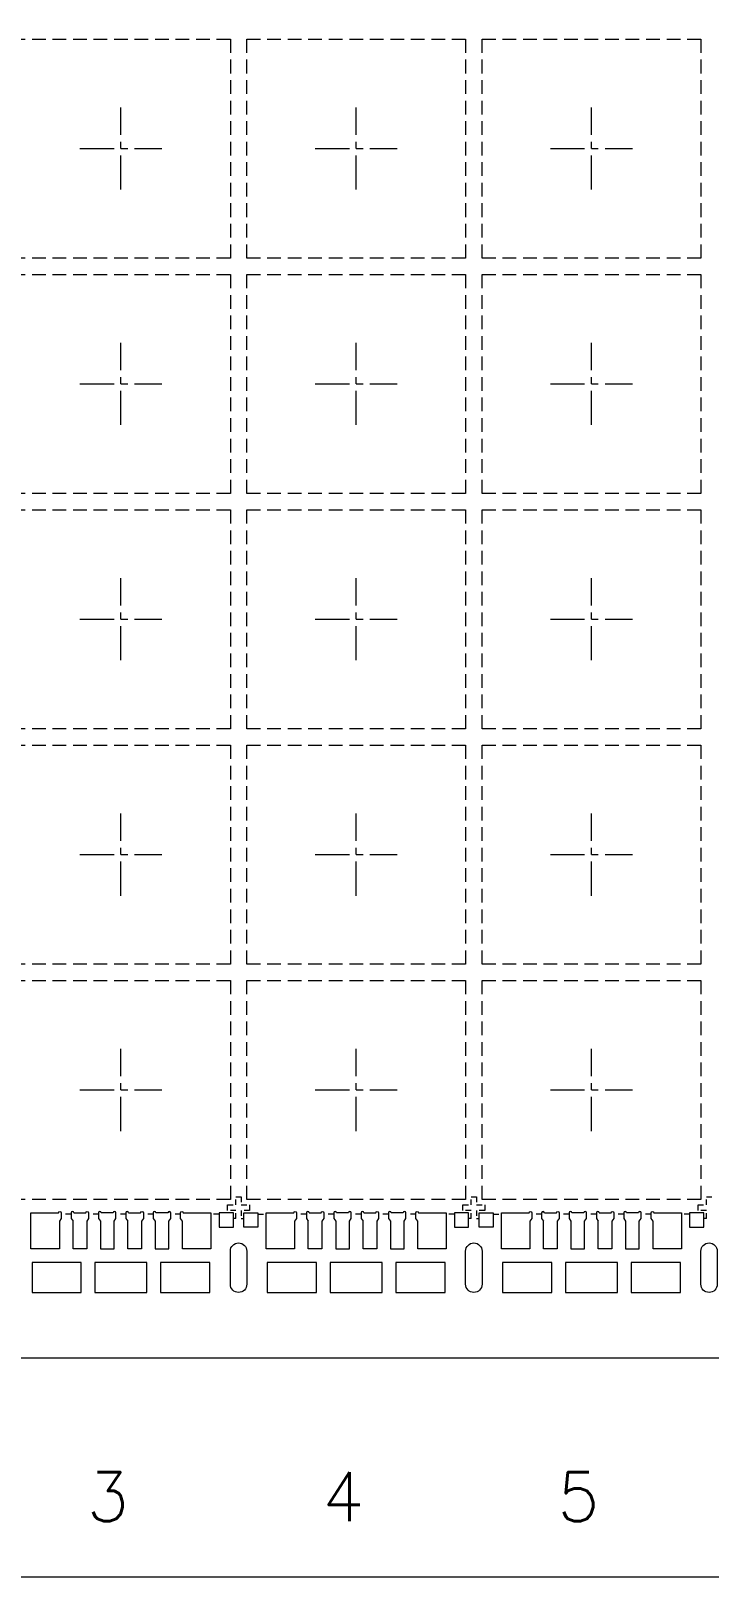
# Model space of a CAD drawing. Header units: millimetres. Extents: x 2103 to 2391, y 501 to 745.
# Drawn here: x 2180.52 to 2192.91, y 635.96 to 664.21 of the extents above; entities that cross this region are included whole.
import ezdxf

# ---------------------------------------------------------------- set-up
doc = ezdxf.new("R2010")
doc.units = ezdxf.units.MM
for name, pattern in [('CENTER', [2, 1.25, -0.25, 0.25, -0.25]), ('DASHED', [0.75, 0.5, -0.25]), ('HIDDEN', [0.375, 0.25, -0.125])]:
    doc.linetypes.add(name, pattern=pattern)
doc.layers.get('Defpoints').update_dxf_attribs({"lineweight": 18})
for name, color, linetype, lineweight in [('1', 7, 'Continuous', 18), ('1D', 4, 'Continuous', 18), ('2D', 4, 'Continuous', 18), ('PKG', 6, 'HIDDEN', 9)]:
    doc.layers.add(name, color=color, linetype=linetype, lineweight=lineweight)
doc.layers.add('中心线', color=1, linetype='CENTER')
doc.layers.add('标注', color=4, linetype='Continuous')
doc.styles.add('宋体', font='')
doc.styles.get('宋体').set_extended_font_data('宋体')
doc.dimstyles.new('St. ZB', dxfattribs={"dimtxt": 1.25, "dimasz": 0.8, "dimexe": 0.3, "dimexo": 0.2, "dimgap": 0.3, "dimtad": 0, "dimdec": 3, "dimzin": 0, "dimdsep": 46, "dimtxsty": '宋体', "dimcen": 0.09, "dimdle": 1.6, "dimclrd": 7, "dimclre": 1, "dimclrt": 256, "dimadec": 0, "dimazin": 0, "dimtfac": 1, "dimtdec": 3, "dimtmove": 0, "dimatfit": 3, "dimfxl": 1, "dimtolj": 1, "dimtzin": 0, "dimarcsym": 0})

# ---------------------------------------------------------------- blocks, each defined once
blk = doc.blocks.new('*D38')
at = {"layer": 'Defpoints', "color": 0, "transparency": 16777216}
for p in [(2203.711, 712.452), (2158.499, 638.978), (2164.966, 638.964)]:
    blk.add_point(p, dxfattribs=at)
at = {"layer": '标注', "color": 4, "linetype": 'Continuous', "lineweight": 5, "transparency": 16777216}
for p, q in [((2160.099, 638.978), (2158.499, 638.978)), ((2161.699, 638.964), (2160.099, 638.978)), ((2164.466, 638.964), (2161.699, 638.964))]:
    blk.add_line(p, q, dxfattribs=at)
at = {"layer": '标注', "lineweight": 0, "transparency": 16777216, "insert": (2149.791, 638.978), "char_height": 1.25, "attachment_point": 5, "style": '宋体'}
blk.add_mtext('\\A1;73.4880%%p0.300 TAPE', dxfattribs=at)
blk = doc.blocks.new('*D39')
at = {"layer": 'Defpoints', "color": 0, "transparency": 16777216}
for p in [(2203.711, 712.452), (2158.577, 635.95), (2165.461, 635.964)]:
    blk.add_point(p, dxfattribs=at)
at = {"layer": '标注', "color": 4, "linetype": 'Continuous', "lineweight": 5, "transparency": 16777216}
for p, q in [((2160.177, 635.95), (2158.577, 635.95)), ((2161.777, 635.964), (2160.177, 635.95)), ((2164.961, 635.964), (2161.777, 635.964))]:
    blk.add_line(p, q, dxfattribs=at)
at = {"layer": '标注', "lineweight": 0, "transparency": 16777216, "insert": (2155.704, 635.95), "char_height": 1.25, "attachment_point": 5, "style": '宋体'}
blk.add_mtext('\\A1;76.488', dxfattribs=at)
blk = doc.blocks.new('*D53')
at = {"layer": 'Defpoints', "color": 0, "transparency": 16777216}
for p in [(2203.711, 712.452), (2158.046, 647.464), (2164.461, 647.464)]:
    blk.add_point(p, dxfattribs=at)
at = {"layer": '标注', "color": 4, "linetype": 'Continuous', "lineweight": 5, "transparency": 16777216}
blk.add_line((2163.961, 647.464), (2158.046, 647.464), dxfattribs=at)
at = {"layer": '标注', "lineweight": 0, "transparency": 16777216, "insert": (2155.159, 647.464), "char_height": 1.25, "attachment_point": 5, "style": '宋体'}
blk.add_mtext('\\A1;64.988', dxfattribs=at)
blk = doc.blocks.new('*D90')
at = {"layer": 'Defpoints', "color": 0, "transparency": 16777216}
for p in [(2203.711, 712.452), (2168.961, 639.964), (2167.668, 632.405)]:
    blk.add_point(p, dxfattribs=at)
at = {"layer": '标注', "color": 4, "linetype": 'Continuous', "lineweight": 5, "transparency": 16777216}
for p, q in [((2168.961, 639.464), (2168.961, 635.605)), ((2168.961, 635.605), (2167.668, 634.005)), ((2167.668, 634.005), (2167.668, 632.405))]:
    blk.add_line(p, q, dxfattribs=at)
at = {"layer": '标注', "lineweight": 0, "transparency": 16777216, "insert": (2167.668, 629.521), "char_height": 1.25, "attachment_point": 5, "rotation": 90, "style": '宋体'}
blk.add_mtext('\\A1;34.750', dxfattribs=at)

msp = doc.modelspace()

# ---------------------------------------------------------------- linework, layer by layer
at = {"color": 6, "linetype": 'ByBlock', "lineweight": 0}
msp.add_lwpolyline([(2240.9606, 635.96442), (2165.4606, 635.96442), (2164.4606, 636.96442), (2164.4606, 636.96442), (2164.4606, 636.96442), (2164.4606, 647.46442), (2165.0606, 647.46442, 0.41421356), (2165.4606, 647.86442), (2165.4606, 667.06442, 0.41421356), (2165.0606, 667.46442), (2164.4606, 667.46442), (2164.4606, 682.46442), (2165.0606, 682.46442, 0.41421356), (2165.4606, 682.86442), (2165.4606, 702.06442, 0.41421356), (2165.0606, 702.46442), (2164.4606, 702.46442), (2164.4606, 712.96442), (2164.4606, 712.96442), (2164.4606, 712.96442), (2165.4606, 713.96442), (2240.9606, 713.96442)], format="xyb", dxfattribs=at)
at = {"lineweight": 0, "ltscale": 10}
for points in [[(2184.4606, 641.91942), (2184.4606, 641.31442, -1), (2184.1606, 641.31442), (2184.1606, 641.91942, -1)], [(2188.7606, 641.91942), (2188.7606, 641.31442, -1), (2188.4606, 641.31442), (2188.4606, 641.91942, -1)], [(2193.0606, 641.91942), (2193.0606, 641.31442, -1), (2192.7606, 641.31442), (2192.7606, 641.91942, -1)]]:
    msp.add_lwpolyline(points, format="xyb", close=True, dxfattribs=at)
for points in [[(2180.5356, 641.71442), (2180.5356, 641.16442), (2181.4356, 641.16442), (2181.4356, 641.71442)], [(2181.6856, 641.71442), (2181.6856, 641.16442), (2182.6356, 641.16442), (2182.6356, 641.71442)], [(2182.8856, 641.71442), (2182.8856, 641.16442), (2183.7856, 641.16442), (2183.7856, 641.71442)], [(2184.8356, 641.71442), (2184.8356, 641.16442), (2185.7356, 641.16442), (2185.7356, 641.71442)], [(2185.9856, 641.71442), (2185.9856, 641.16442), (2186.9356, 641.16442), (2186.9356, 641.71442)], [(2187.1856, 641.71442), (2187.1856, 641.16442), (2188.0856, 641.16442), (2188.0856, 641.71442)], [(2189.1356, 641.71442), (2189.1356, 641.16442), (2190.0356, 641.16442), (2190.0356, 641.71442)], [(2190.2856, 641.71442), (2190.2856, 641.16442), (2191.2356, 641.16442), (2191.2356, 641.71442)], [(2191.4856, 641.71442), (2191.4856, 641.16442), (2192.3856, 641.16442), (2192.3856, 641.71442)]]:
    msp.add_lwpolyline(points, close=True, dxfattribs=at)
at = {"layer": '1', "lineweight": 0}
for points in [[(2181.0356, 642.46442), (2181.0356, 641.96442), (2180.5156, 641.96442), (2180.5156, 642.61942), (2181.0206, 642.61942, -1), (2181.0706, 642.61942), (2181.0706, 642.51442)], [(2183.2506, 642.51442), (2183.2506, 642.61942, -1), (2183.3006, 642.61942), (2183.8056, 642.61942), (2183.8056, 641.96442), (2183.2856, 641.96442), (2183.2856, 642.46442)], [(2185.3356, 642.46442), (2185.3356, 641.96442), (2184.8156, 641.96442), (2184.8156, 642.61942), (2185.3206, 642.61942, -1), (2185.3706, 642.61942), (2185.3706, 642.51442)], [(2187.5506, 642.51442), (2187.5506, 642.61942, -1), (2187.6006, 642.61942), (2188.1056, 642.61942), (2188.1056, 641.96442), (2187.5856, 641.96442), (2187.5856, 642.46442)], [(2189.6356, 642.46442), (2189.6356, 641.96442), (2189.1156, 641.96442), (2189.1156, 642.61942), (2189.6206, 642.61942, -1), (2189.6706, 642.61942), (2189.6706, 642.51442)], [(2191.8506, 642.51442), (2191.8506, 642.61942, -1), (2191.9006, 642.61942), (2192.4056, 642.61942), (2192.4056, 641.96442), (2191.8856, 641.96442), (2191.8856, 642.46442)]]:
    msp.add_lwpolyline(points, format="xyb", close=True, dxfattribs=at)
at = {"layer": '1', "color": 7, "lineweight": 0}
for points in [[(2181.3006, 642.61942, 1), (2181.2506, 642.61942), (2181.2506, 642.51442), (2181.2856, 642.46442)], [(2182.3006, 642.61942, 1), (2182.2506, 642.61942), (2182.2506, 642.51442), (2182.2856, 642.46442)], [(2185.6006, 642.61942, 1), (2185.5506, 642.61942), (2185.5506, 642.51442), (2185.5856, 642.46442)], [(2186.6006, 642.61942, 1), (2186.5506, 642.61942), (2186.5506, 642.51442), (2186.5856, 642.46442)], [(2189.9006, 642.61942, 1), (2189.8506, 642.61942), (2189.8506, 642.51442), (2189.8856, 642.46442)], [(2190.9006, 642.61942, 1), (2190.8506, 642.61942), (2190.8506, 642.51442), (2190.8856, 642.46442)]]:
    msp.add_lwpolyline(points, format="xyb", dxfattribs=at)
at = {"layer": '1', "lineweight": 0}
for points in [[(2181.3006, 642.61942), (2181.5206, 642.61942, -1), (2181.5706, 642.61942), (2181.5706, 642.51442), (2181.5356, 642.46442), (2181.5356, 641.96442), (2181.2856, 641.96442), (2181.2856, 642.46442)], [(2182.3006, 642.61942), (2182.5206, 642.61942, -1), (2182.5706, 642.61942), (2182.5706, 642.51442), (2182.5356, 642.46442), (2182.5356, 641.96442), (2182.2856, 641.96442), (2182.2856, 642.46442)], [(2185.6006, 642.61942), (2185.8206, 642.61942, -1), (2185.8706, 642.61942), (2185.8706, 642.51442), (2185.8356, 642.46442), (2185.8356, 641.96442), (2185.5856, 641.96442), (2185.5856, 642.46442)], [(2186.6006, 642.61942), (2186.8206, 642.61942, -1), (2186.8706, 642.61942), (2186.8706, 642.51442), (2186.8356, 642.46442), (2186.8356, 641.96442), (2186.5856, 641.96442), (2186.5856, 642.46442)], [(2189.9006, 642.61942), (2190.1206, 642.61942, -1), (2190.1706, 642.61942), (2190.1706, 642.51442), (2190.1356, 642.46442), (2190.1356, 641.96442), (2189.8856, 641.96442), (2189.8856, 642.46442)], [(2190.9006, 642.61942), (2191.1206, 642.61942, -1), (2191.1706, 642.61942), (2191.1706, 642.51442), (2191.1356, 642.46442), (2191.1356, 641.96442), (2190.8856, 641.96442), (2190.8856, 642.46442)]]:
    msp.add_lwpolyline(points, format="xyb", dxfattribs=at)
at = {"layer": '1', "color": 7, "lineweight": 0}
for points in [[(2182.0706, 642.61942, 1), (2182.0206, 642.61942), (2181.8006, 642.61942, 1), (2181.7506, 642.61942), (2181.7506, 642.51442), (2181.7856, 642.46442), (2181.7856, 641.96442), (2182.0356, 641.96442), (2182.0356, 642.46442), (2182.0706, 642.51442)], [(2183.0706, 642.61942, 1), (2183.0206, 642.61942), (2182.8006, 642.61942, 1), (2182.7506, 642.61942), (2182.7506, 642.51442), (2182.7856, 642.46442), (2182.7856, 641.96442), (2183.0356, 641.96442), (2183.0356, 642.46442), (2183.0706, 642.51442)], [(2186.3706, 642.61942, 1), (2186.3206, 642.61942), (2186.1006, 642.61942, 1), (2186.0506, 642.61942), (2186.0506, 642.51442), (2186.0856, 642.46442), (2186.0856, 641.96442), (2186.3356, 641.96442), (2186.3356, 642.46442), (2186.3706, 642.51442)], [(2187.3706, 642.61942, 1), (2187.3206, 642.61942), (2187.1006, 642.61942, 1), (2187.0506, 642.61942), (2187.0506, 642.51442), (2187.0856, 642.46442), (2187.0856, 641.96442), (2187.3356, 641.96442), (2187.3356, 642.46442), (2187.3706, 642.51442)], [(2190.6706, 642.61942, 1), (2190.6206, 642.61942), (2190.4006, 642.61942, 1), (2190.3506, 642.61942), (2190.3506, 642.51442), (2190.3856, 642.46442), (2190.3856, 641.96442), (2190.6356, 641.96442), (2190.6356, 642.46442), (2190.6706, 642.51442)], [(2191.6706, 642.61942, 1), (2191.6206, 642.61942), (2191.4006, 642.61942, 1), (2191.3506, 642.61942), (2191.3506, 642.51442), (2191.3856, 642.46442), (2191.3856, 641.96442), (2191.6356, 641.96442), (2191.6356, 642.46442), (2191.6706, 642.51442)]]:
    msp.add_lwpolyline(points, format="xyb", close=True, dxfattribs=at)
at = {"layer": '1', "lineweight": 0}
for points in [[(2183.9556, 642.61942), (2183.9556, 642.35942), (2184.2156, 642.35942), (2184.2156, 642.61942)], [(2184.6656, 642.61942), (2184.6656, 642.35942), (2184.4056, 642.35942), (2184.4056, 642.61942)], [(2188.2556, 642.61942), (2188.2556, 642.35942), (2188.5156, 642.35942), (2188.5156, 642.61942)], [(2188.9656, 642.61942), (2188.9656, 642.35942), (2188.7056, 642.35942), (2188.7056, 642.61942)], [(2192.5556, 642.61942), (2192.5556, 642.35942), (2192.8156, 642.35942), (2192.8156, 642.61942)]]:
    msp.add_lwpolyline(points, close=True, dxfattribs=at)
at = {"layer": '1D', "color": 1, "lineweight": 0}
msp.add_lwpolyline([(2240.9606, 639.96442), (2168.9606, 639.96442), (2168.9606, 709.96442), (2240.9606, 709.96442)], dxfattribs=at)
at = {"layer": '1D', "linetype": 'HIDDEN', "lineweight": 0, "ltscale": 0.1}
for points in [[(2181.2506, 642.59442), (2181.0706, 642.59442)], [(2181.7506, 642.59442), (2181.5706, 642.59442)], [(2182.2506, 642.59442), (2182.0706, 642.59442)], [(2182.7506, 642.59442), (2182.5706, 642.59442)], [(2183.2506, 642.59442), (2183.0706, 642.59442)], [(2183.9556, 642.59442), (2183.8056, 642.59442)], [(2184.6656, 642.59442), (2184.8156, 642.59442)], [(2185.5506, 642.59442), (2185.3706, 642.59442)], [(2186.0506, 642.59442), (2185.8706, 642.59442)], [(2186.5506, 642.59442), (2186.3706, 642.59442)], [(2187.0506, 642.59442), (2186.8706, 642.59442)], [(2187.5506, 642.59442), (2187.3706, 642.59442)], [(2188.2556, 642.59442), (2188.1056, 642.59442)], [(2188.9656, 642.59442), (2189.1156, 642.59442)], [(2189.8506, 642.59442), (2189.6706, 642.59442)], [(2190.3506, 642.59442), (2190.1706, 642.59442)], [(2190.8506, 642.59442), (2190.6706, 642.59442)], [(2191.3506, 642.59442), (2191.1706, 642.59442)], [(2191.8506, 642.59442), (2191.6706, 642.59442)], [(2192.5556, 642.59442), (2192.4056, 642.59442)]]:
    msp.add_lwpolyline(points, dxfattribs=at)
at = {"layer": '2D', "color": 4, "linetype": 'HIDDEN', "lineweight": 0, "ltscale": 0.05}
for p, q in [((2184.1106, 642.66442), (2184.1106, 642.76442)), ((2184.1106, 642.76442), (2184.2606, 642.76442)), ((2184.2606, 642.91442), (2184.3606, 642.91442)), ((2184.2606, 642.76442), (2184.2606, 642.91442)), ((2184.3606, 642.91442), (2184.3606, 642.76442)), ((2184.3606, 642.76442), (2184.5106, 642.76442)), ((2184.5106, 642.76442), (2184.5106, 642.66442)), ((2188.4106, 642.66442), (2188.4106, 642.76442)), ((2188.4106, 642.76442), (2188.5606, 642.76442)), ((2188.5606, 642.91442), (2188.6606, 642.91442)), ((2188.5606, 642.76442), (2188.5606, 642.91442)), ((2188.6606, 642.91442), (2188.6606, 642.76442)), ((2188.6606, 642.76442), (2188.8106, 642.76442)), ((2188.8106, 642.76442), (2188.8106, 642.66442)), ((2192.7106, 642.66442), (2192.7106, 642.76442)), ((2192.7106, 642.76442), (2192.8606, 642.76442)), ((2192.8606, 642.91442), (2192.9606, 642.91442)), ((2192.8606, 642.76442), (2192.8606, 642.91442)), ((2184.2606, 642.66442), (2184.1106, 642.66442)), ((2184.2606, 642.51442), (2184.2156, 642.51442)), ((2184.2606, 642.51442), (2184.2606, 642.66442)), ((2184.5106, 642.66442), (2184.3606, 642.66442)), ((2184.3606, 642.66442), (2184.3606, 642.51442)), ((2184.3606, 642.51442), (2184.4056, 642.51442)), ((2188.5606, 642.66442), (2188.4106, 642.66442)), ((2188.5606, 642.51442), (2188.5156, 642.51442)), ((2188.5606, 642.51442), (2188.5606, 642.66442)), ((2188.8106, 642.66442), (2188.6606, 642.66442)), ((2188.6606, 642.66442), (2188.6606, 642.51442)), ((2188.6606, 642.51442), (2188.7056, 642.51442)), ((2192.8606, 642.66442), (2192.7106, 642.66442)), ((2192.8606, 642.51442), (2192.8156, 642.51442)), ((2192.8606, 642.51442), (2192.8606, 642.66442))]:
    msp.add_line(p, q, dxfattribs=at)
at = {"layer": 'PKG', "color": 2, "linetype": 'DASHED', "lineweight": 0, "ltscale": 0.5}
for points in [[(2180.1606, 664.06442), (2184.1606, 664.06442), (2184.1606, 660.06442), (2180.1606, 660.06442)], [(2184.4606, 664.06442), (2188.4606, 664.06442), (2188.4606, 660.06442), (2184.4606, 660.06442)], [(2188.7606, 664.06442), (2192.7606, 664.06442), (2192.7606, 660.06442), (2188.7606, 660.06442)], [(2180.1606, 659.76442), (2184.1606, 659.76442), (2184.1606, 655.76442), (2180.1606, 655.76442)], [(2184.4606, 659.76442), (2188.4606, 659.76442), (2188.4606, 655.76442), (2184.4606, 655.76442)], [(2188.7606, 659.76442), (2192.7606, 659.76442), (2192.7606, 655.76442), (2188.7606, 655.76442)], [(2180.1606, 655.46442), (2184.1606, 655.46442), (2184.1606, 651.46442), (2180.1606, 651.46442)], [(2184.4606, 655.46442), (2188.4606, 655.46442), (2188.4606, 651.46442), (2184.4606, 651.46442)], [(2188.7606, 655.46442), (2192.7606, 655.46442), (2192.7606, 651.46442), (2188.7606, 651.46442)], [(2180.1606, 651.16442), (2184.1606, 651.16442), (2184.1606, 647.16442), (2180.1606, 647.16442)], [(2184.4606, 651.16442), (2188.4606, 651.16442), (2188.4606, 647.16442), (2184.4606, 647.16442)], [(2188.7606, 651.16442), (2192.7606, 651.16442), (2192.7606, 647.16442), (2188.7606, 647.16442)], [(2180.1606, 646.86442), (2184.1606, 646.86442), (2184.1606, 642.86442), (2180.1606, 642.86442)], [(2184.4606, 646.86442), (2188.4606, 646.86442), (2188.4606, 642.86442), (2184.4606, 642.86442)], [(2188.7606, 646.86442), (2192.7606, 646.86442), (2192.7606, 642.86442), (2188.7606, 642.86442)]]:
    msp.add_lwpolyline(points, close=True, dxfattribs=at)
at = {"layer": '中心线', "color": 1, "linetype": 'CENTER', "lineweight": 0, "ltscale": 0.5}
for p, q in [((2182.1606, 661.31442), (2182.1606, 662.81442)), ((2186.4606, 661.31442), (2186.4606, 662.81442)), ((2190.7606, 661.31442), (2190.7606, 662.81442)), ((2181.4106, 662.06442), (2182.9106, 662.06442)), ((2185.7106, 662.06442), (2187.2106, 662.06442)), ((2190.0106, 662.06442), (2191.5106, 662.06442)), ((2182.1606, 657.01442), (2182.1606, 658.51442)), ((2186.4606, 657.01442), (2186.4606, 658.51442)), ((2190.7606, 657.01442), (2190.7606, 658.51442)), ((2181.4106, 657.76442), (2182.9106, 657.76442)), ((2185.7106, 657.76442), (2187.2106, 657.76442)), ((2190.0106, 657.76442), (2191.5106, 657.76442)), ((2182.1606, 652.71442), (2182.1606, 654.21442)), ((2186.4606, 652.71442), (2186.4606, 654.21442)), ((2190.7606, 652.71442), (2190.7606, 654.21442)), ((2181.4106, 653.46442), (2182.9106, 653.46442)), ((2185.7106, 653.46442), (2187.2106, 653.46442)), ((2190.0106, 653.46442), (2191.5106, 653.46442)), ((2182.1606, 648.41442), (2182.1606, 649.91442)), ((2186.4606, 648.41442), (2186.4606, 649.91442)), ((2190.7606, 648.41442), (2190.7606, 649.91442)), ((2181.4106, 649.16442), (2182.9106, 649.16442)), ((2185.7106, 649.16442), (2187.2106, 649.16442)), ((2190.0106, 649.16442), (2191.5106, 649.16442)), ((2182.1606, 644.11442), (2182.1606, 645.61442)), ((2186.4606, 644.11442), (2186.4606, 645.61442)), ((2190.7606, 644.11442), (2190.7606, 645.61442)), ((2181.4106, 644.86442), (2182.9106, 644.86442)), ((2185.7106, 644.86442), (2187.2106, 644.86442)), ((2190.0106, 644.86442), (2191.5106, 644.86442))]:
    msp.add_line(p, q, dxfattribs=at)

# ---------------------------------------------------------------- texts
at = {"layer": '标注', "lineweight": 0, "char_height": 0.8928574, "attachment_point": 5, "style": '宋体'}
for s, insert in [('{\\Fsimplex|c134;3}', (2181.9225, 637.43358, -0.12403)), ('{\\Fsimplex|c134;4}', (2186.2225, 637.43358, -0.12403)), ('{\\Fsimplex|c134;5}', (2190.5225, 637.43358, -0.12403))]:
    msp.add_mtext(s, dxfattribs=dict(at, insert=insert))

# ---------------------------------------------------------------- dimensions: what is measured, and where the dimension line sits
at = {"layer": '标注', "lineweight": 0}
dim = msp.add_ordinate_dim(feature_location=(2164.96631, 638.96442), offset=(-6.46778, 0.01375), dtype=0, origin=(2203.7106, 712.45242), text='73.4880%%p0.300 TAPE', dimstyle='St. ZB', override={"dimexo": 0.5, "dimtxsty": '宋体', "dimsah": 1, "dimclrd": 1, "dimclre": 4, "dimlwe": 5}, dxfattribs=at)
dim.commit()
dim.dimension.update_dxf_attribs({"geometry": '*D38', "text_midpoint": (2149.7907, 638.97817)})
for feature_location, offset, dtype, override, picture, middle in [((2164.4606, 647.46442), (-6.41455, 0), 0, {"dimexo": 0.5, "dimtxsty": '宋体', "dimsah": 1, "dimclrd": 1, "dimclre": 4, "dimlwe": 5}, '*D53', (2155.15876, 647.46442)), ((2165.4606, 635.96442), (-6.8833, -0.01467), 0, {"dimexo": 0.5, "dimtxsty": '宋体', "dimsah": 1, "dimclrd": 1, "dimclre": 4, "dimlwe": 5}, '*D39', (2155.70398, 635.94976)), ((2168.9606, 639.96442), (-1.29225, -7.55965), 1, {"dimexo": 0.5, "dimsah": 1, "dimclrd": 1, "dimclre": 4, "dimlwe": 5}, '*D90', (2167.66835, 629.52097))]:
    dim = msp.add_ordinate_dim(feature_location=feature_location, offset=offset, dtype=dtype, origin=(2203.7106, 712.45242), dimstyle='St. ZB', override=override, dxfattribs=at)
    dim.commit()
    dim.dimension.update_dxf_attribs({"geometry": picture, "text_midpoint": middle})

doc.saveas('drawing.dxf')
